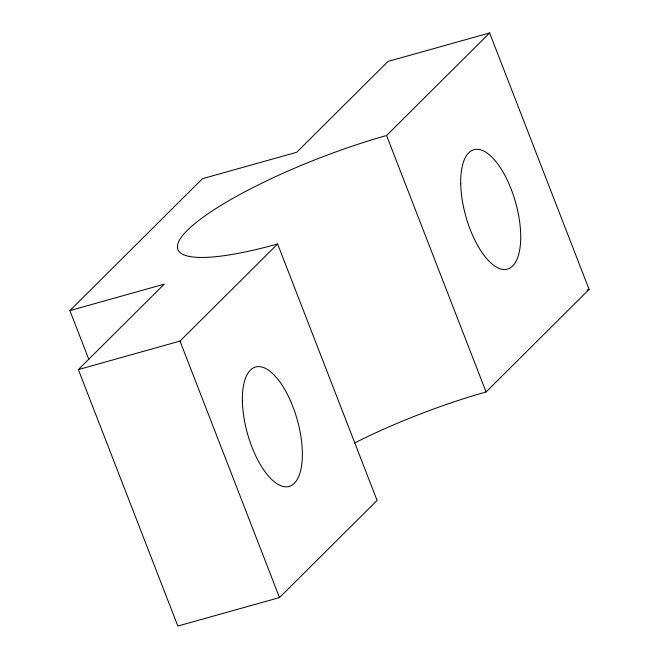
<?xml version="1.0" encoding="UTF-8"?>
<svg xmlns="http://www.w3.org/2000/svg" width="659" height="659" viewBox="0 0 659 659"><rect width="100%" height="100%" fill="white"/><g stroke="black" fill="none" stroke-linecap="round" stroke-linejoin="round"><path stroke-width="0.99" d="M88.825 359.41L69.895 310.603L202.428 178.704L296.723 152.27L387.986 61.435L489.629 32.95L589.105 289.416L486.062 391.973A165.368 34.103 -21.2 0 0 354.501 443.037M489.629 32.95L386.578 135.507A165.368 34.103 -21.2 0 0 187.337 230.304A165.368 34.103 -21.2 0 0 277.604 243.962L377.08 500.428L279.49 597.565L177.848 626.05L78.372 369.584L164.19 284.169L69.895 310.603M78.372 369.584L180.006 341.09L277.604 243.962M587.128 289.968L589.105 289.416M386.578 135.507L486.062 391.973M180.006 341.09L279.49 597.565M242.38 401.084A62.012 25.833 74.3 0 0 288.255 486.622A62.012 25.833 74.3 0 0 286.401 392.426A62.012 25.833 74.3 0 0 242.38 401.084M460.732 183.779A62.012 25.833 74.3 0 0 506.606 269.309A62.012 25.833 74.3 0 0 504.753 175.113A62.012 25.833 74.3 0 0 460.732 183.779"/></g></svg>
